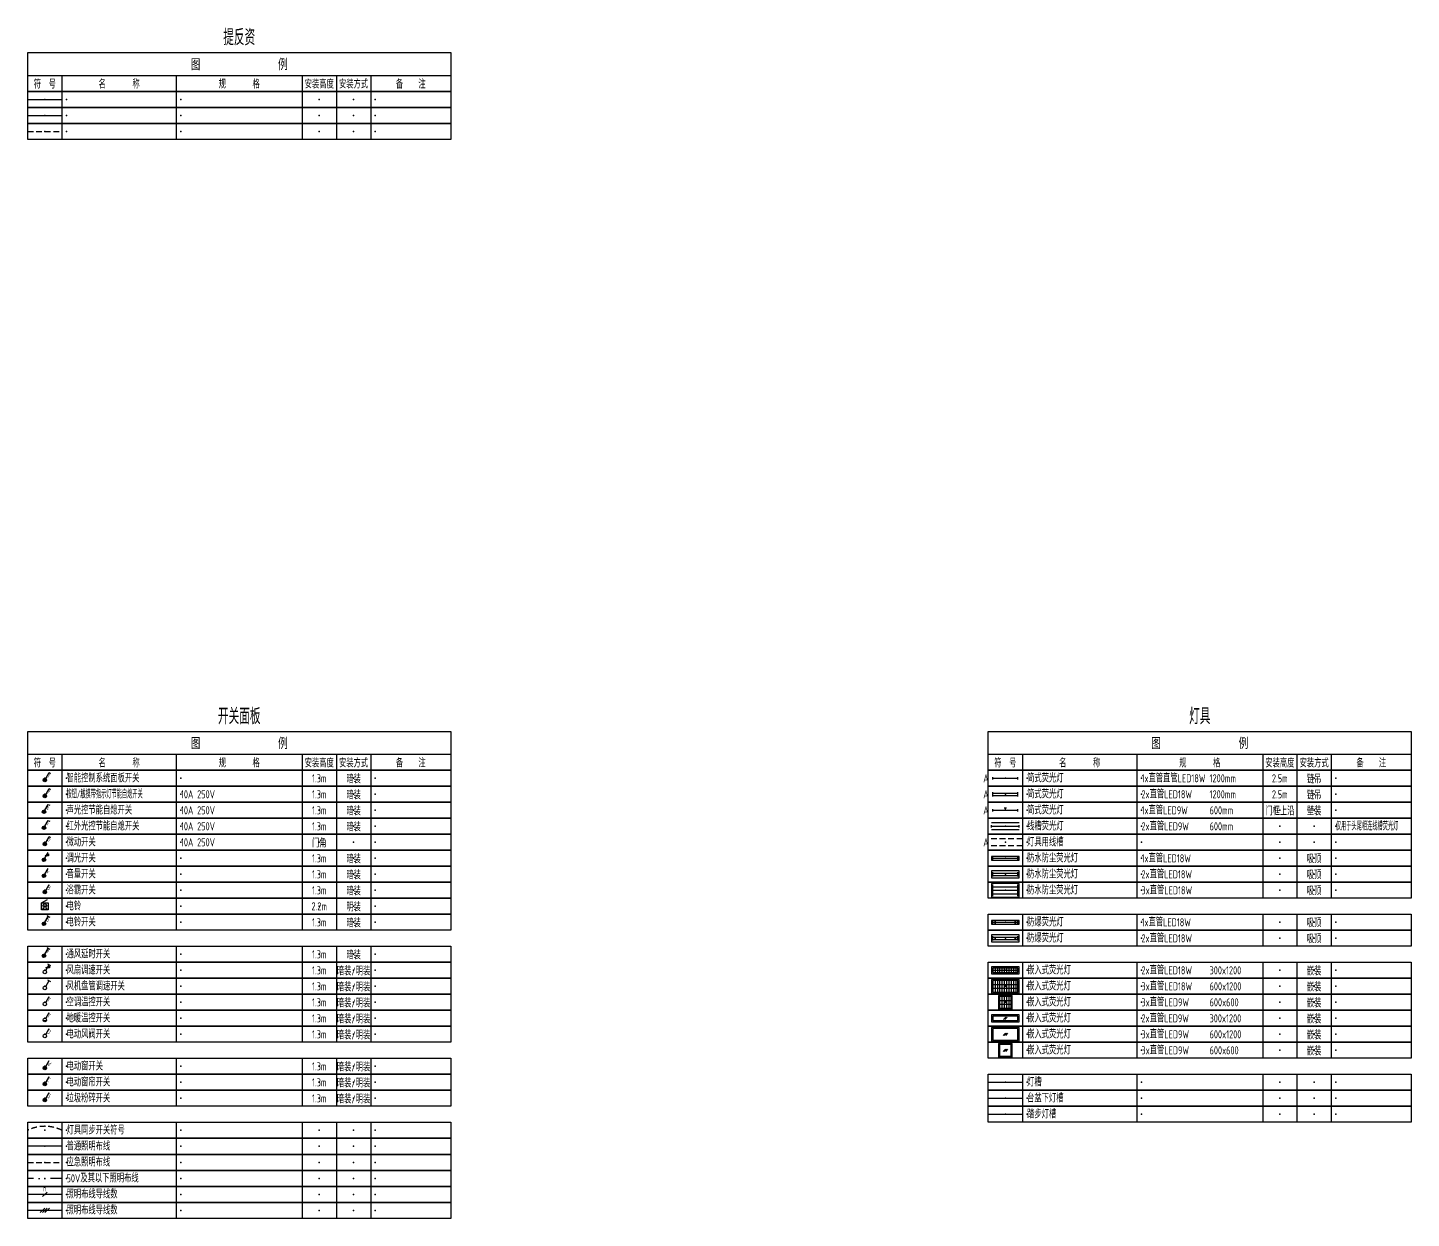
# Model space of a CAD drawing. Header units: millimetres. Extents: x -1582620 to 4754388, y -184455 to 3397362.
# Drawn here: x -671707 to -611207, y 120562 to 172649 of the extents above; entities that cross this region are included whole.
import ezdxf
from ezdxf.enums import TextEntityAlignment as Align

# ---------------------------------------------------------------- set-up
doc = ezdxf.new("R2010")
doc.units = ezdxf.units.MM
doc.header["$LTSCALE"] = 1000
doc.header["$MEASUREMENT"] = 0
doc.linetypes.add('DIVIDE', pattern=[1.25, 0.5, -0.25, 0, -0.25, 0, -0.25])
doc.linetypes.add('HIDDEN', pattern=[0.375, 0.25, -0.125])
for name, color, linetype in [('E-LITE-CATE', 2, 'HIDDEN'), ('E-LITE-DEVC', 3, 'Continuous'), ('E-LITE-DIMS', 6, 'Continuous'), ('E-LITE-LITE', 3, 'Continuous'), ('E-LITE-LITE2', 3, 'Continuous'), ('E-LITE-WIRE', 4, 'Continuous'), ('E-LITE-WIRE-LV', 4, 'DIVIDE'), ('E-LITE-WIRE2', 4, 'HIDDEN'), ('E-REQU-DIAG', 11, 'Continuous'), ('E-REQU-WALL', 11, 'Continuous'), ('E-REQU-WALL2', 2, 'HIDDEN'), ('E-TABLE', 2, 'Continuous'), ('E-UNIV-DIAG', 2, 'Continuous'), ('E-UNIV-EL', 140, 'Continuous'), ('E-UNIV-EL2', 40, 'HIDDEN'), ('E-UNIV-NOTE', 6, 'Continuous')]:
    doc.layers.add(name, color=color, linetype=linetype)
doc.styles.add('TH-STYLE3', font='tssdeng.shx', dxfattribs={"width": 0.65, "bigfont": 'tssdchn.shx'})

# ---------------------------------------------------------------- blocks, each defined once
blk = doc.blocks.new('E-BKTS2')
for p, q in [((0, 0), (185, 0)), ((0, -7), (0, 0)), ((185, 0), (185, -7)), ((185, -7), (0, -7))]:
    blk.add_line(p, q)
at = {"linetype": 'Continuous'}
for p, q in [((15, 0), (15, -7)), ((65, 0), (65, -7)), ((120, 0), (120, -7)), ((135, 0), (135, -7)), ((150, 0), (150, -7))]:
    blk.add_line(p, q, dxfattribs=at)
for p in [(7.5, -3.5), (17, -3.5), (67, -3.5), (127.5, -3.5), (142.5, -3.5), (152, -3.5)]:
    blk.add_point(p, dxfattribs=at)
blk = doc.blocks.new('E-BSW013-1')
for p, q in [((0.38, 1.4), (1.87, 4)), ((0.5, 2.54), (2, 3.29)), ((2, 2.54), (0.5, 2.54)), ((2, 3.29), (2, 2.54))]:
    blk.add_line(p, q)
at = {"const_width": 0.75}
blk.add_lwpolyline([(-0.38, 0.75, 1), (0.38, 0.75, 1)], format="xyb", close=True, dxfattribs=at)
blk.add_circle((0, 0.75), 0.75)
blk = doc.blocks.new('E-BSW014')
for p, q in [((0.38, 1.4), (1.88, 4)), ((0.5, 2.54), (2, 3.29)), ((2, 2.54), (0.5, 2.54)), ((1.23, 4.37), (2.52, 3.62)), ((2, 3.29), (2, 2.54))]:
    blk.add_line(p, q)
blk.add_circle((0, 0.75), 0.75)
blk = doc.blocks.new('E-BKTS1')
blk.add_line((0, -10), (185, -10))
at = {"linetype": 'Continuous'}
for p, q in [((15, -10), (15, -17)), ((65, -10), (65, -17)), ((120, -10), (120, -17)), ((135, -10), (135, -17)), ((150, -10), (150, -17))]:
    blk.add_line(p, q, dxfattribs=at)
blk.add_lwpolyline([(0, 0), (185, 0), (185, -17), (0, -17)], close=True)
at = {"layer": 'E-UNIV-NOTE', "style": 'TH-STYLE3', "width": 0.7}
for s, height, p in [('图                例', 5, (92.5, -5)), ('安装高度', 3.5, (127.5, -13.5)), ('安装方式', 3.5, (142.5, -13.5))]:
    blk.add_text(s, height=height, dxfattribs=at).set_placement(p, align=Align.MIDDLE)
at = {"layer": 'E-UNIV-NOTE', "linetype": 'Continuous', "style": 'TH-STYLE3', "width": 0.7}
for s, p in [('符  号', (7.5, -13.5)), ('名       称', (40, -13.5)), ('规       格', (92.5, -13.5)), ('备    注', (167.5, -13.5))]:
    blk.add_text(s, height=3.5, dxfattribs=at).set_placement(p, align=Align.MIDDLE)
blk = doc.blocks.new('E-BU201')
blk.add_line((-1.5, 1.5), (1.1, 3))
blk.add_lwpolyline([(-1.5, -1.5), (-1.5, 1.5), (1.5, 1.5), (1.5, -1.5)], close=True)
at = {"layer": 'E-UNIV-EL'}
blk.add_line((1, 0), (-1, 0), dxfattribs=at)
for points in [[(-0.5, 0), (-0.5, -1), (-1, -1)], [(0.5, 0), (0.5, -1), (1, -1)]]:
    blk.add_lwpolyline(points, dxfattribs=at)
blk.add_arc((0, 0), 1, 0, 180, dxfattribs=at)
blk = doc.blocks.new('E-ANNO04')
blk.add_line((-1, -1), (1, 1))
at = {"style": 'TH-STYLE3', "width": 0.7}
blk.add_attdef('N', text='', height=2.5, dxfattribs=at).set_placement((0, 2.5), align=Align.MIDDLE)
blk = doc.blocks.new('E-anno03')
for p, q in [((-2, -1), (0, 1)), ((-1, -1), (1, 1)), ((0, -1), (2, 1))]:
    blk.add_line(p, q)
blk = doc.blocks.new('E-BSW011-1')
for p, q in [((0.38, 1.4), (1.88, 4)), ((1.88, 4), (2.52, 3.62))]:
    blk.add_line(p, q)
at = {"const_width": 0.75}
blk.add_lwpolyline([(-0.38, 0.75, 1), (0.38, 0.75, 1)], format="xyb", close=True, dxfattribs=at)
blk.add_circle((0, 0.75), 0.75)
at = {"layer": 'E-UNIV-EL', "style": 'TH-STYLE3', "width": 0.7}
blk.add_attdef('F', text='', height=2, rotation=330, dxfattribs=at).set_placement((1.77, 2.62), align=Align.MIDDLE)
blk = doc.blocks.new('E-BSW011-2')
for p, q in [((0.38, 1.4), (1.88, 4)), ((1.88, 4), (2.52, 3.62))]:
    blk.add_line(p, q)
at = {"const_width": 0.75}
blk.add_lwpolyline([(-0.38, 0.75, 1), (0.38, 0.75, 1)], format="xyb", close=True, dxfattribs=at)
blk.add_circle((0, 0.75), 0.75)
at = {"layer": 'E-UNIV-EL', "style": 'TH-STYLE3', "width": 0.7}
blk.add_attdef('F', text='', height=2, rotation=330, dxfattribs=at).set_placement((1.77, 2.62), align=Align.MIDDLE)
blk = doc.blocks.new('E-BSW011-3')
for p, q in [((0.38, 1.4), (1.88, 4)), ((1.88, 4), (2.52, 3.62))]:
    blk.add_line(p, q)
at = {"const_width": 0.75}
blk.add_lwpolyline([(-0.38, 0.75, 1), (0.38, 0.75, 1)], format="xyb", close=True, dxfattribs=at)
blk.add_circle((0, 0.75), 0.75)
at = {"layer": 'E-UNIV-EL', "style": 'TH-STYLE3', "width": 0.7}
blk.add_attdef('F', text='', height=2, rotation=330, dxfattribs=at).set_placement((1.77, 2.62), align=Align.MIDDLE)
blk = doc.blocks.new('E-BSW011-4')
for p, q in [((0.38, 1.4), (1.88, 4)), ((1.88, 4), (2.52, 3.62))]:
    blk.add_line(p, q)
at = {"const_width": 0.75}
blk.add_lwpolyline([(-0.38, 0.75, 1), (0.38, 0.75, 1)], format="xyb", close=True, dxfattribs=at)
blk.add_circle((0, 0.75), 0.75)
at = {"layer": 'E-UNIV-EL', "style": 'TH-STYLE3', "width": 0.7}
blk.add_attdef('F', text='', height=2, rotation=330, dxfattribs=at).set_placement((1.77, 2.62), align=Align.MIDDLE)
blk = doc.blocks.new('E-BSW012-1')
for p, q in [((0.38, 1.4), (1.88, 4)), ((1.23, 4.37), (2.52, 3.62))]:
    blk.add_line(p, q)
at = {"const_width": 0.75}
blk.add_lwpolyline([(-0.38, 0.75, 1), (0.38, 0.75, 1)], format="xyb", close=True, dxfattribs=at)
blk.add_circle((0, 0.75), 0.75)
at = {"layer": 'E-UNIV-EL', "style": 'TH-STYLE3', "width": 0.7}
blk.add_attdef('F', text='', height=2, rotation=330, dxfattribs=at).set_placement((1.77, 2.62), align=Align.MIDDLE)
blk = doc.blocks.new('E-BSW012-2')
for p, q in [((0.38, 1.4), (1.88, 4)), ((1.23, 4.37), (2.52, 3.62))]:
    blk.add_line(p, q)
at = {"const_width": 0.75}
blk.add_lwpolyline([(-0.38, 0.75, 1), (0.38, 0.75, 1)], format="xyb", close=True, dxfattribs=at)
blk.add_circle((0, 0.75), 0.75)
at = {"layer": 'E-UNIV-EL', "style": 'TH-STYLE3', "width": 0.7}
blk.add_attdef('F', text='', height=2, rotation=330, dxfattribs=at).set_placement((1.77, 2.62), align=Align.MIDDLE)
blk = doc.blocks.new('E-BSW017-1')
blk.add_line((0.38, 1.4), (1.88, 4))
at = {"const_width": 0.75}
blk.add_lwpolyline([(-0.38, 0.75, 1), (0.38, 0.75, 1)], format="xyb", close=True, dxfattribs=at)
blk.add_circle((0, 0.75), 0.75)
at = {"layer": 'E-UNIV-EL', "style": 'TH-STYLE3', "width": 0.7}
blk.add_attdef('F', text='', height=2, rotation=330, dxfattribs=at).set_placement((1.77, 2.62), align=Align.MIDDLE)
blk = doc.blocks.new('E-BSW016-1')
blk.add_line((0.38, 1.4), (1.88, 4))
at = {"const_width": 0.75}
blk.add_lwpolyline([(-0.38, 0.75, 1), (0.38, 0.75, 1)], format="xyb", close=True, dxfattribs=at)
blk.add_circle((0, 0.75), 0.75)
at = {"layer": 'E-UNIV-EL', "style": 'TH-STYLE3', "width": 0.7}
blk.add_attdef('F', text='', height=2, rotation=330, dxfattribs=at).set_placement((1.77, 2.62), align=Align.MIDDLE)
blk = doc.blocks.new('E-BSW018-2')
blk.add_line((0.38, 1.4), (1.88, 4))
blk.add_circle((0, 0.75), 0.75)
at = {"layer": 'E-UNIV-EL', "style": 'TH-STYLE3', "width": 0.7}
blk.add_attdef('F', text='', height=2, rotation=330, dxfattribs=at).set_placement((1.77, 2.62), align=Align.MIDDLE)
blk = doc.blocks.new('E-BSW018-3')
blk.add_line((0.38, 1.4), (1.88, 4))
at = {"const_width": 0.75}
blk.add_lwpolyline([(-0.38, 0.75, 1), (0.38, 0.75)], format="xyb", dxfattribs=at)
blk.add_circle((0, 0.75), 0.75)
at = {"layer": 'E-UNIV-EL', "style": 'TH-STYLE3', "width": 0.7}
blk.add_attdef('F', text='', height=2, rotation=330, dxfattribs=at).set_placement((1.77, 2.62), align=Align.MIDDLE)
blk = doc.blocks.new('E-BSW018-4')
blk.add_line((0.38, 1.4), (1.88, 4))
blk.add_circle((0, 0.75), 0.75)
at = {"layer": 'E-UNIV-EL', "style": 'TH-STYLE3', "width": 0.7}
blk.add_attdef('F', text='', height=2, rotation=330, dxfattribs=at).set_placement((1.77, 2.62), align=Align.MIDDLE)
blk = doc.blocks.new('E-BSW017-4')
blk.add_line((0.38, 1.4), (1.88, 4))
at = {"const_width": 0.75}
blk.add_lwpolyline([(-0.38, 0.75, 1), (0.38, 0.75, 1)], format="xyb", close=True, dxfattribs=at)
blk.add_circle((0, 0.75), 0.75)
at = {"layer": 'E-UNIV-EL', "style": 'TH-STYLE3', "width": 0.7}
blk.add_attdef('F', text='', height=2, rotation=330, dxfattribs=at).set_placement((1.77, 2.62), align=Align.MIDDLE)
blk = doc.blocks.new('E-BSW017-2')
blk.add_line((0.38, 1.4), (1.88, 4))
at = {"const_width": 0.75}
blk.add_lwpolyline([(-0.38, 0.75, 1), (0.38, 0.75, 1)], format="xyb", close=True, dxfattribs=at)
blk.add_circle((0, 0.75), 0.75)
at = {"layer": 'E-UNIV-EL', "style": 'TH-STYLE3', "width": 0.7}
blk.add_attdef('F', text='', height=2, rotation=330, dxfattribs=at).set_placement((1.77, 2.62), align=Align.MIDDLE)
blk = doc.blocks.new('E-BSW017-3')
blk.add_line((0.38, 1.4), (1.88, 4))
at = {"const_width": 0.75}
blk.add_lwpolyline([(-0.38, 0.75, 1), (0.38, 0.75, 1)], format="xyb", close=True, dxfattribs=at)
blk.add_circle((0, 0.75), 0.75)
at = {"layer": 'E-UNIV-EL', "style": 'TH-STYLE3', "width": 0.7}
blk.add_attdef('F', text='', height=2, rotation=330, dxfattribs=at).set_placement((1.77, 2.62), align=Align.MIDDLE)
blk = doc.blocks.new('E-BSW015')
for p, q in [((0.38, 1.4), (1.88, 4)), ((1.23, 4.37), (2.52, 3.62))]:
    blk.add_line(p, q)
blk.add_circle((0, 0.75), 0.75)
blk = doc.blocks.new('E-BSW010-1')
for p, q in [((0.38, 1.4), (1.88, 4)), ((1.88, 4), (2.52, 3.62))]:
    blk.add_line(p, q)
at = {"const_width": 0.75}
blk.add_lwpolyline([(-0.38, 0.75, 1), (0.38, 0.75, 1)], format="xyb", close=True, dxfattribs=at)
blk.add_circle((0, 0.75), 0.75)
at = {"layer": 'E-UNIV-EL', "style": 'TH-STYLE3', "width": 0.7}
blk.add_attdef('F', text='', height=2, rotation=330, dxfattribs=at).set_placement((1.77, 2.62), align=Align.MIDDLE)
blk = doc.blocks.new('E-BL023')
for p, q in [((-5.5, -2.5), (-5.5, 2.5)), ((-5.5, 1.5), (5.5, 1.5)), ((-5.5, 0), (5.5, 0)), ((5.5, -2.5), (5.5, 2.5)), ((-5.5, -1.5), (5.5, -1.5))]:
    blk.add_line(p, q)
blk.add_lwpolyline([(6, -3), (6, 3), (-6, 3), (-6, -3)], close=True)
blk = doc.blocks.new('E-BL002')
for p, q in [((-5.5, -1), (-5.5, 1)), ((-5.5, 0.5), (5.5, 0.5)), ((5.5, -1), (5.5, 1)), ((-5.5, -0.5), (5.5, -0.5))]:
    blk.add_line(p, q)
blk = doc.blocks.new('E-BL001')
for p, q in [((-5.5, -0.5), (-5.5, 0.5)), ((-5.5, 0), (5.5, 0)), ((5.5, -0.5), (5.5, 0.5))]:
    blk.add_line(p, q)
blk = doc.blocks.new('E-BL016')
for p, q in [((-5.5, -1), (-5.5, 1)), ((-5.5, 0.5), (5.5, 0.5)), ((-4.5, -0.5), (-4.5, 0.5)), ((-4.25, -0.5), (-4.25, 0.5)), ((4.25, -0.5), (4.25, 0.5)), ((4.5, -0.5), (4.5, 0.5)), ((5.5, -1), (5.5, 1)), ((-5.5, -0.5), (5.5, -0.5))]:
    blk.add_line(p, q)
blk.add_lwpolyline([(6, -1.5), (6, 1.5), (-6, 1.5), (-6, -1.5)], close=True)
blk = doc.blocks.new('E-BL063')
blk.add_lwpolyline([(3, -3), (3, 3), (-3, 3), (-3, -3)], close=True)
at = {"layer": 'E-UNIV-EL'}
for p, q in [((0, 0.5), (-1, -0.5)), ((0.5, 0.5), (-0.5, -0.5)), ((1, 0.5), (0, -0.5))]:
    blk.add_line(p, q, dxfattribs=at)
blk.add_lwpolyline([(2.5, -2.5), (2.5, 2.5), (-2.5, 2.5), (-2.5, -2.5)], close=True, dxfattribs=at)
blk = doc.blocks.new('E-BL053')
blk.add_lwpolyline([(6, 3), (-6, 3), (-6, -3), (6, -3)], close=True)
at = {"layer": 'E-UNIV-EL'}
for p, q in [((0, 0.5), (-1, -0.5)), ((0.5, 0.5), (-0.5, -0.5)), ((1, 0.5), (0, -0.5))]:
    blk.add_line(p, q, dxfattribs=at)
blk.add_lwpolyline([(5.5, 2.5), (-5.5, 2.5), (-5.5, -2.5), (5.5, -2.5)], close=True, dxfattribs=at)
blk = doc.blocks.new('E-BL042')
for p, q in [((-0.25, 1.5), (3.59, 1.5)), ((0, 1.5), (2.53, 1.5)), ((0, 1.5), (2.73, 1.5))]:
    blk.add_line(p, q)
blk.add_lwpolyline([(6, -1.5), (6, 1.5), (-6, 1.5), (-6, -1.5)], close=True)
at = {"layer": 'E-UNIV-EL'}
for p, q in [((0.25, 0.5), (-0.75, -0.5)), ((0.75, 0.5), (-0.25, -0.5))]:
    blk.add_line(p, q, dxfattribs=at)
blk.add_lwpolyline([(-5.5, -1), (5.5, -1), (5.5, 1), (-5.5, 1)], close=True, dxfattribs=at)
blk = doc.blocks.new('E-BL066')
blk.add_lwpolyline([(3, -3), (3, 3), (-3, 3), (-3, -3)], close=True)
at = {"layer": 'E-UNIV-EL'}
for p, q in [((-2.5, 0.83), (2.5, 0.83)), ((-1.5, 2.5), (-1.5, -2.5)), ((-0.5, 2.5), (-0.5, -2.5)), ((0.5, 2.5), (0.5, -2.5)), ((1.5, 2.5), (1.5, -2.5)), ((-2.5, -0.83), (2.5, -0.83))]:
    blk.add_line(p, q, dxfattribs=at)
blk.add_lwpolyline([(2.5, -2.5), (2.5, 2.5), (-2.5, 2.5), (-2.5, -2.5)], close=True, dxfattribs=at)
blk = doc.blocks.new('E-BL056')
blk.add_lwpolyline([(6, 3), (-6, 3), (-6, -3), (6, -3)], close=True)
at = {"layer": 'E-UNIV-EL'}
for p, q in [((-5.5, 0.83), (5.5, 0.83)), ((-4.5, 2.5), (-4.5, -2.5)), ((-3.5, 2.5), (-3.5, -2.5)), ((-2.5, 2.5), (-2.5, -2.5)), ((-1.5, 2.5), (-1.5, -2.5)), ((-0.5, 2.5), (-0.5, -2.5)), ((0.5, 2.5), (0.5, -2.5)), ((1.5, 2.5), (1.5, -2.5)), ((2.5, 2.5), (2.5, -2.5)), ((3.5, 2.5), (3.5, -2.5)), ((4.5, 2.5), (4.5, -2.5)), ((-5.5, -0.83), (5.5, -0.83))]:
    blk.add_line(p, q, dxfattribs=at)
blk.add_lwpolyline([(5.5, 2.5), (-5.5, 2.5), (-5.5, -2.5), (5.5, -2.5)], close=True, dxfattribs=at)
blk = doc.blocks.new('E-BL045')
for p, q in [((-0.25, 1.5), (3.59, 1.5)), ((0, 1.5), (2.73, 1.5)), ((0, 1.5), (2.53, 1.5))]:
    blk.add_line(p, q)
blk.add_lwpolyline([(6, -1.5), (6, 1.5), (-6, 1.5), (-6, -1.5)], close=True)
at = {"layer": 'E-UNIV-EL'}
for p, q in [((-5.5, 0), (5.5, 0)), ((-4.5, 1), (-4.5, -1)), ((-3.5, 1), (-3.5, -1)), ((-2.5, 1), (-2.5, -1)), ((-1.5, 1), (-1.5, -1)), ((-0.5, 1), (-0.5, -1)), ((0.5, 1), (0.5, -1)), ((1.5, 1), (1.5, -1)), ((2.5, 1), (2.5, -1)), ((3.5, 1), (3.5, -1)), ((4.5, 1), (4.5, -1))]:
    blk.add_line(p, q, dxfattribs=at)
blk.add_lwpolyline([(5.5, -1), (5.5, 1), (-5.5, 1), (-5.5, -1)], close=True, dxfattribs=at)
blk = doc.blocks.new('E-BL005')
for p, q in [((-5.5, -0.5), (-5.5, 0.5)), ((-5.5, 0), (5.5, 0)), ((0.5, 1), (-0.5, 1)), ((0, 0), (0, 1)), ((5.5, -0.5), (5.5, 0.5))]:
    blk.add_line(p, q)
blk = doc.blocks.new('E-BL071')
for p, q in [((-6, -0.5), (-6, 0.5)), ((-6, 0), (6, 0)), ((6, -0.5), (6, 0.5))]:
    blk.add_line(p, q)
at = {"layer": 'E-UNIV-EL2'}
for p, q in [((6, 1.5), (-6, 1.5)), ((6, -1.5), (-6, -1.5))]:
    blk.add_line(p, q, dxfattribs=at)
blk = doc.blocks.new('E-BL015')
for p, q in [((-5.5, -0.5), (-5.5, 0.5)), ((-5.5, 0), (5.5, 0)), ((-4.5, -0.5), (-4.5, 0.5)), ((-4.25, -0.5), (-4.25, 0.5)), ((4.25, -0.5), (4.25, 0.5)), ((4.5, -0.5), (4.5, 0.5)), ((5.5, -0.5), (5.5, 0.5))]:
    blk.add_line(p, q)
blk.add_lwpolyline([(6, -0.75), (6, 0.75), (-6, 0.75), (-6, -0.75)], close=True)
blk = doc.blocks.new('E-BL011')
for p, q in [((-5.5, -0.5), (-5.5, 0.5)), ((-5.5, 0), (5.5, 0)), ((5.5, -0.5), (5.5, 0.5))]:
    blk.add_line(p, q)
blk.add_lwpolyline([(6, -0.75), (6, 0.75), (-6, 0.75), (-6, -0.75)], close=True)
blk = doc.blocks.new('E-BL012')
for p, q in [((-5.5, -1), (-5.5, 1)), ((-5.5, 0.5), (5.5, 0.5)), ((5.5, -1), (5.5, 1)), ((-5.5, -0.5), (5.5, -0.5))]:
    blk.add_line(p, q)
blk.add_lwpolyline([(6, -1.5), (6, 1.5), (-6, 1.5), (-6, -1.5)], close=True)

msp = doc.modelspace()

# ---------------------------------------------------------------- linework, layer by layer
at = {"layer": 'E-LITE-CATE'}
msp.add_arc((-670956.67, 122892.34), 1694.64, 63.7319554, 116.2680446, dxfattribs=at)
at = {"layer": 'E-LITE-LITE2'}
for p, q in [((-629706.67, 126511.98), (-628206.67, 126511.98)), ((-629706.67, 125811.98), (-628206.67, 125811.98)), ((-629706.67, 125111.98), (-628206.67, 125111.98))]:
    msp.add_line(p, q, dxfattribs=at)
at = {"layer": 'E-LITE-WIRE'}
for p, q in [((-670206.67, 123711.98), (-671706.67, 123711.98)), ((-670206.67, 121611.98), (-671706.67, 121611.98)), ((-670206.67, 120911.98), (-671706.67, 120911.98))]:
    msp.add_line(p, q, dxfattribs=at)
at = {"layer": 'E-LITE-WIRE-LV'}
msp.add_line((-670206.67, 122311.98), (-671706.67, 122311.98), dxfattribs=at)
at = {"layer": 'E-LITE-WIRE2'}
msp.add_line((-671706.67, 123011.98), (-670206.67, 123011.98), dxfattribs=at)
at = {"layer": 'E-REQU-DIAG'}
msp.add_line((-671706.67, 169511.98), (-670206.67, 169511.98), dxfattribs=at)
at = {"layer": 'E-REQU-WALL'}
msp.add_line((-671706.67, 168811.98), (-670206.67, 168811.98), dxfattribs=at)
at = {"layer": 'E-REQU-WALL2'}
msp.add_line((-671706.67, 168111.98), (-670206.67, 168111.98), dxfattribs=at)
at = {"layer": 'E-UNIV-EL2'}
for p, q in [((-628206.67, 137161.98), (-629706.67, 137161.98)), ((-628206.67, 136861.98), (-629706.67, 136861.98))]:
    msp.add_line(p, q, dxfattribs=at)

# ---------------------------------------------------------------- block references
at = {"layer": 'E-LITE-DEVC', "xscale": 100, "yscale": 100, "zscale": 100}
for name, p, values in [('E-BSW010-1', (-670956.67, 139661.98), {'F': 'I'}), ('E-BSW011-1', (-670956.67, 138961.98), {'F': 't'}), ('E-BSW011-2', (-670994.17, 138272.03), {'F': 's'}), ('E-BSW011-3', (-670994.17, 137572.03), {'F': 'i'}), ('E-BSW011-4', (-670956.67, 136861.98), {'F': 'p'}), ('E-BSW016-1', (-670994.17, 135472.03), {'F': 'v'}), ('E-BSW017-1', (-670956.67, 134761.98), {'F': 'B'}), ('E-BSW012-2', (-670994.17, 133372.03), {'F': 'b'}), ('E-BSW012-1', (-670994.17, 131972.03), {'F': 't'}), ('E-BSW018-2', (-670956.67, 129861.98), {'F': 'T'}), ('E-BSW018-3', (-670956.67, 129161.98), {'F': 'T'}), ('E-BSW018-4', (-670956.67, 128461.98), {'F': 'D'}), ('E-BSW017-2', (-670956.67, 127061.98), {'F': 'W'}), ('E-BSW017-3', (-670956.67, 126361.98), {'F': 'C'}), ('E-BSW017-4', (-670956.67, 125661.98), {'F': 'G'})]:
    msp.add_blockref(name, p, dxfattribs=at).add_auto_attribs(values)
for name, p in [('E-BSW013-1', (-670994.17, 136172.03)), ('E-BU201', (-670956.67, 134211.98)), ('E-BSW014', (-670956.67, 131261.98)), ('E-BSW015', (-670956.67, 130561.98))]:
    msp.add_blockref(name, p, dxfattribs=at)
at = {"layer": 'E-LITE-DIMS', "xscale": 100, "yscale": 100, "zscale": 100}
msp.add_blockref('E-ANNO04', (-670956.67, 121611.98), dxfattribs=at).add_auto_attribs({'N': 'n'})
msp.add_blockref('E-anno03', (-670956.67, 120911.98), dxfattribs=at)
at = {"layer": 'E-LITE-LITE', "xscale": 100, "yscale": 100, "zscale": 100}
for name, p in [('E-BL001', (-628956.67, 139811.98)), ('E-BL002', (-628956.67, 139111.98)), ('E-BL005', (-628956.67, 138411.98)), ('E-BL071', (-628956.67, 137711.98)), ('E-BL011', (-628956.67, 136311.98)), ('E-BL012', (-628956.67, 135611.98)), ('E-BL023', (-628956.67, 134911.98)), ('E-BL015', (-628956.67, 133511.98)), ('E-BL016', (-628956.67, 132811.98)), ('E-BL045', (-628956.67, 131411.98)), ('E-BL056', (-628956.67, 130711.98)), ('E-BL066', (-628956.67, 130011.98)), ('E-BL042', (-628956.67, 129311.98)), ('E-BL053', (-628956.67, 128611.98)), ('E-BL063', (-628956.67, 127911.98))]:
    msp.add_blockref(name, p, dxfattribs=at)
at = {"layer": 'E-TABLE', "xscale": 100, "yscale": 100, "zscale": 100}
for name, p in [('E-BKTS1', (-671706.67, 171561.98)), ('E-BKTS2', (-671706.67, 169861.98)), ('E-BKTS2', (-671706.67, 169161.98)), ('E-BKTS2', (-671706.67, 168461.98))]:
    msp.add_blockref(name, p, dxfattribs=at)
at = {"layer": 'E-UNIV-DIAG', "xscale": 100, "yscale": 100, "zscale": 100}
for name, p in [('E-BKTS1', (-671706.67, 141861.98)), ('E-BKTS1', (-629706.67, 141861.98)), ('E-BKTS2', (-671706.67, 140161.98)), ('E-BKTS2', (-629706.67, 140161.98)), ('E-BKTS2', (-671706.67, 139461.98)), ('E-BKTS2', (-629706.67, 139461.98)), ('E-BKTS2', (-671706.67, 138761.98)), ('E-BKTS2', (-629706.67, 138761.98)), ('E-BKTS2', (-671706.67, 138061.98)), ('E-BKTS2', (-629706.67, 138061.98)), ('E-BKTS2', (-671706.67, 137361.98)), ('E-BKTS2', (-629706.67, 137361.98)), ('E-BKTS2', (-671706.67, 136661.98)), ('E-BKTS2', (-629706.67, 136661.98)), ('E-BKTS2', (-671706.67, 135961.98)), ('E-BKTS2', (-629706.67, 135961.98)), ('E-BKTS2', (-671706.67, 135261.98)), ('E-BKTS2', (-629706.67, 135261.98)), ('E-BKTS2', (-671706.67, 134561.98)), ('E-BKTS2', (-671706.67, 133861.98)), ('E-BKTS2', (-629706.67, 133861.98)), ('E-BKTS2', (-629706.67, 133161.98)), ('E-BKTS2', (-671706.67, 132461.98)), ('E-BKTS2', (-671706.67, 131761.98)), ('E-BKTS2', (-629706.67, 131761.98)), ('E-BKTS2', (-671706.67, 131061.98)), ('E-BKTS2', (-629706.67, 131061.98)), ('E-BKTS2', (-671706.67, 130361.98)), ('E-BKTS2', (-629706.67, 130361.98)), ('E-BKTS2', (-671706.67, 129661.98)), ('E-BKTS2', (-629706.67, 129661.98)), ('E-BKTS2', (-671706.67, 128961.98)), ('E-BKTS2', (-629706.67, 128961.98)), ('E-BKTS2', (-629706.67, 128261.98)), ('E-BKTS2', (-671706.67, 127561.98)), ('E-BKTS2', (-671706.67, 126861.98)), ('E-BKTS2', (-629706.67, 126861.98)), ('E-BKTS2', (-671706.67, 126161.98)), ('E-BKTS2', (-629706.67, 126161.98)), ('E-BKTS2', (-629706.67, 125461.98)), ('E-BKTS2', (-671706.67, 124761.98)), ('E-BKTS2', (-671706.67, 124061.98)), ('E-BKTS2', (-671706.67, 123361.98)), ('E-BKTS2', (-671706.67, 122661.98)), ('E-BKTS2', (-671706.67, 121961.98)), ('E-BKTS2', (-671706.67, 121261.98))]:
    msp.add_blockref(name, p, dxfattribs=at)

# ---------------------------------------------------------------- texts
at = {"layer": 'E-UNIV-NOTE', "style": 'TH-STYLE3', "width": 0.7}
for s, height, p in [('提反资', 700, (-662456.67, 172261.98)), ('开关面板', 700, (-662456.67, 142561.98)), ('灯具', 700, (-620456.67, 142561.98)), ('1.3m', 350, (-658956.67, 139811.98)), ('暗装', 350, (-657456.67, 139811.98)), ('A', 350, (-629806.67, 139811.98)), ('1.3m', 350, (-658956.67, 139111.98)), ('暗装', 350, (-657456.67, 139111.98)), ('A', 350, (-629806.67, 139111.98)), ('1.3m', 350, (-658956.67, 138411.98)), ('暗装', 350, (-657456.67, 138411.98)), ('A', 350, (-629806.67, 138411.98)), ('1.3m', 350, (-658956.67, 137711.98)), ('暗装', 350, (-657456.67, 137711.98)), ('门角', 350, (-658956.67, 137011.98)), ('A', 350, (-629806.67, 137011.98)), ('1.3m', 350, (-658956.67, 136311.98)), ('暗装', 350, (-657456.67, 136311.98)), ('1.3m', 350, (-658956.67, 135611.98)), ('暗装', 350, (-657456.67, 135611.98)), ('1.3m', 350, (-658956.67, 134911.98)), ('暗装', 350, (-657456.67, 134911.98)), ('2.2m', 350, (-658956.67, 134211.98)), ('明装', 350, (-657456.67, 134211.98)), ('暗装', 350, (-657456.67, 133511.98)), ('1.3m', 350, (-658956.67, 133511.98)), ('1.3m', 350, (-658956.67, 132111.98)), ('暗装', 350, (-657456.67, 132111.98)), ('1.3m', 350, (-658956.67, 131411.98)), ('暗装/明装', 350, (-657456.67, 131411.98)), ('1.3m', 350, (-658956.67, 130711.98)), ('暗装/明装', 350, (-657456.67, 130711.98)), ('1.3m', 350, (-658956.67, 130011.98)), ('暗装/明装', 350, (-657456.67, 130011.98)), ('1.3m', 350, (-658956.67, 129311.98)), ('暗装/明装', 350, (-657456.67, 129311.98)), ('1.3m', 350, (-658956.67, 128611.98)), ('暗装/明装', 350, (-657456.67, 128611.98)), ('1.3m', 350, (-658956.67, 127211.98)), ('暗装/明装', 350, (-657456.67, 127211.98)), ('1.3m', 350, (-658956.67, 126511.98)), ('暗装/明装', 350, (-657456.67, 126511.98)), ('1.3m', 350, (-658956.67, 125811.98)), ('暗装/明装', 350, (-657456.67, 125811.98))]:
    msp.add_text(s, height=height, dxfattribs=at).set_placement(p, align=Align.MIDDLE)
at = {"layer": 'E-UNIV-NOTE', "style": 'TH-STYLE3'}
for s, width, p in [('智能控制系统面板开关', 0.7, (-670006.67, 139811.98)), ('按钮/触摸带指示灯节能自熄开关', 0.5, (-670006.67, 139111.98)), ('10A 250V', 0.7, (-665006.67, 139111.98)), ('声光控节能自熄开关', 0.7, (-670006.67, 138411.98)), ('10A 250V', 0.7, (-665006.67, 138411.98)), ('红外光控节能自熄开关', 0.7, (-670006.67, 137711.98)), ('10A 250V', 0.7, (-665006.67, 137711.98)), ('微动开关', 0.7, (-670006.67, 137011.98)), ('10A 250V', 0.7, (-665006.67, 137011.98)), ('调光开关', 0.7, (-670006.67, 136311.98)), ('音量开关', 0.7, (-670006.67, 135611.98)), ('浴霸开关', 0.7, (-670006.67, 134911.98)), ('电铃', 0.7, (-670006.67, 134211.98)), ('电铃开关', 0.7, (-670006.67, 133511.98)), ('通风延时开关', 0.7, (-670006.67, 132111.98)), ('风扇调速开关', 0.7, (-670006.67, 131411.98)), ('风机盘管调速开关', 0.7, (-670006.67, 130711.98)), ('空调温控开关', 0.7, (-670006.67, 130011.98)), ('地暖温控开关', 0.7, (-670006.67, 129311.98)), ('电动风阀开关', 0.7, (-670006.67, 128611.98)), ('电动窗开关', 0.7, (-670006.67, 127211.98)), ('电动窗帘开关', 0.7, (-670006.67, 126511.98)), ('垃圾粉碎开关', 0.7, (-670006.67, 125811.98)), ('灯具同步开关符号', 0.7, (-670006.67, 124411.98)), ('普通照明布线', 0.7, (-670006.67, 123711.98)), ('应急照明布线', 0.7, (-670006.67, 123011.98)), ('50V及其以下照明布线', 0.7, (-670006.67, 122311.98)), ('照明布线导线数', 0.7, (-670006.67, 121611.98)), ('照明布线导线数', 0.7, (-670006.67, 120911.98))]:
    msp.add_text(s, height=350, dxfattribs=dict(at, width=width)).set_placement(p, align=Align.MIDDLE_LEFT)
at = {"layer": 'E-UNIV-NOTE', "linetype": 'Continuous', "style": 'TH-STYLE3'}
for s, width, p in [('简式荧光灯', 0.7, (-628006.67, 139811.98)), ('1x直管直管LED18W', 0.7, (-623006.67, 139811.98)), ('1200mm', 0.7, (-620028.1, 139811.98)), ('简式荧光灯', 0.7, (-628006.67, 139111.98)), ('2x直管LED18W', 0.7, (-623006.67, 139111.98)), ('1200mm', 0.7, (-620028.1, 139111.98)), ('简式荧光灯', 0.7, (-628006.67, 138411.98)), ('1x直管LED9W', 0.7, (-623006.67, 138411.98)), ('600mm', 0.7, (-620028.1, 138411.98)), ('线槽荧光灯', 0.7, (-628006.67, 137711.98)), ('2x直管LED9W', 0.7, (-623006.67, 137711.98)), ('600mm', 0.7, (-620028.1, 137711.98)), ('仅用于头尾相连线槽荧光灯', 0.5, (-614506.67, 137711.98)), ('灯具用线槽', 0.7, (-628006.67, 137011.98)), ('防水防尘荧光灯', 0.7, (-628006.67, 136311.98)), ('1x直管LED18W', 0.7, (-623006.67, 136311.98)), ('防水防尘荧光灯', 0.7, (-628006.67, 135611.98)), ('2x直管LED18W', 0.7, (-623006.67, 135611.98)), ('防水防尘荧光灯', 0.7, (-628006.67, 134911.98)), ('3x直管LED18W', 0.7, (-623006.67, 134911.98)), ('防爆荧光灯', 0.7, (-628006.67, 133511.98)), ('1x直管LED18W', 0.7, (-623006.67, 133511.98)), ('防爆荧光灯', 0.7, (-628006.67, 132811.98)), ('2x直管LED18W', 0.7, (-623006.67, 132811.98)), ('嵌入式荧光灯', 0.7, (-628006.67, 131411.98)), ('2x直管LED18W', 0.7, (-623006.67, 131411.98)), ('300x1200', 0.7, (-620028.1, 131411.98)), ('嵌入式荧光灯', 0.7, (-628006.67, 130711.98)), ('3x直管LED18W', 0.7, (-623006.67, 130711.98)), ('600x1200', 0.7, (-620028.1, 130711.98)), ('嵌入式荧光灯', 0.7, (-628006.67, 130011.98)), ('3x直管LED9W', 0.7, (-623006.67, 130011.98)), ('600x600', 0.7, (-620028.1, 130011.98)), ('嵌入式荧光灯', 0.7, (-628006.67, 129311.98)), ('2x直管LED9W', 0.7, (-623006.67, 129311.98)), ('300x1200', 0.7, (-620028.1, 129311.98)), ('嵌入式荧光灯', 0.7, (-628006.67, 128611.98)), ('3x直管LED9W', 0.7, (-623006.67, 128611.98)), ('600x1200', 0.7, (-620028.1, 128611.98)), ('嵌入式荧光灯', 0.7, (-628006.67, 127911.98)), ('3x直管LED9W', 0.7, (-623006.67, 127911.98)), ('600x600', 0.7, (-620028.1, 127911.98)), ('灯槽', 0.7, (-628006.67, 126511.98)), ('台盆下灯槽', 0.7, (-628006.67, 125811.98)), ('踏步灯槽', 0.7, (-628006.67, 125111.98))]:
    msp.add_text(s, height=350, dxfattribs=dict(at, width=width)).set_placement(p, align=Align.MIDDLE_LEFT)
at = {"layer": 'E-UNIV-NOTE', "linetype": 'Continuous', "style": 'TH-STYLE3', "width": 0.7}
for s, p in [('2.5m', (-616956.67, 139811.98)), ('链吊', (-615456.67, 139811.98)), ('2.5m', (-616956.67, 139111.98)), ('链吊', (-615456.67, 139111.98)), ('门框上沿', (-616956.67, 138411.98)), ('壁装', (-615456.67, 138411.98)), ('吸顶', (-615456.67, 136311.98)), ('吸顶', (-615456.67, 135611.98)), ('吸顶', (-615456.67, 134911.98)), ('吸顶', (-615456.67, 133511.98)), ('吸顶', (-615456.67, 132811.98)), ('嵌装', (-615456.67, 131411.98)), ('嵌装', (-615456.67, 130711.98)), ('嵌装', (-615456.67, 130011.98)), ('嵌装', (-615456.67, 129311.98)), ('嵌装', (-615456.67, 128611.98)), ('嵌装', (-615456.67, 127911.98))]:
    msp.add_text(s, height=350, dxfattribs=at).set_placement(p, align=Align.MIDDLE)

doc.saveas('drawing.dxf')
